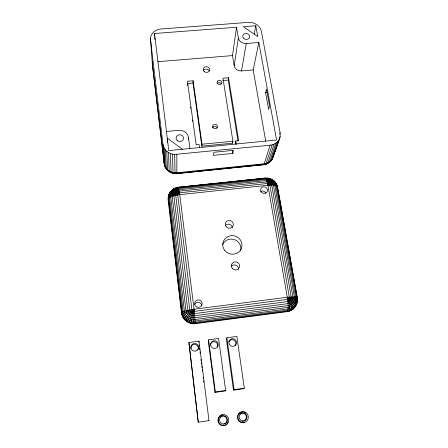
<?xml version="1.0" encoding="UTF-8"?>
<svg xmlns="http://www.w3.org/2000/svg" width="448" height="448" viewBox="0 0 448 448"><rect width="100%" height="100%" fill="white"/><g stroke="black" fill="none" stroke-linecap="round" stroke-linejoin="round"><path stroke-width="0.67" d="M276.282 184.71L276.416 184.055L275.313 182.498L272.378 179.67L268.906 178.282L265.199 178.063L178.478 187.174L174.821 188.177L171.394 190.652L171.287 191.257M188.378 139.339L188.44 137.278A8.719 7.885 3 0 0 178.797 130.301L166.449 131.466M235.609 144.239L235.396 142.912L235.782 140.93L238.672 140.65L228.553 77.756L222.964 78.238L232.893 141.215L232.523 143.192L201.858 146.194L193.01 83.11L193.105 80.791L187.438 81.273L196.157 144.794L199.086 144.508L199.556 147.879M195.3 323.68L287.358 311.646C289.061 307.093 287.767 301.958 287.263 297.265L267.915 185.27C270.794 184.722 274.394 183.322 277.026 185.192L297.136 297.416L297.321 301.862L296.587 304.304L297.321 301.862L297.31 297.752L277.715 187.555C275.962 184.262 271.04 185.265 267.915 185.27L179.749 194.656C177.386 192.914 174.916 190.098 171.752 190.288C169.081 192.73 167.815 196.42 168.134 199.993L181.496 312.995C182.157 319.586 188.765 324.66 195.3 323.68L194.046 309.198L179.749 194.656L178.422 187.398L179.805 187.253M201.858 146.194L202.014 144.222L193.105 80.791M297.125 302.305L297.494 299.813L296.761 298.973L293.093 297.881L287.263 297.265L191.873 309.512L184.436 311.22L182.258 312.155L181.496 312.995M193.138 323.775L194.046 309.198C189.974 310.834 184.901 311.69 181.933 315.095M280.118 136.78L280.146 132.938L261.391 31.287C260.215 25.469 253.977 21.935 248.321 22.4L161.045 28.986C155.478 29.221 149.817 33.936 150.534 39.855L162.966 144.284L164.058 163.195C164.668 169.406 170.727 174.373 176.949 173.606L263.603 164.724C267.092 164.31 270.418 162.243 272.177 159.169L280.118 136.78L273.56 155.831L273.689 154.627M188.91 342.507L198.257 422.246L208.964 420.594L199.013 341.152L188.91 342.507L198.257 422.246M237.933 140.566L228.228 80.086L228.553 77.756M236.527 27.244L238.37 38.069A6.961 5.919 10.8 0 0 246.266 43.484L258.832 42.487L253.204 69.922L241.517 70.913A6.468 5.594 10.7 0 1 234.192 65.822L232.501 55.597L236.527 27.244L154.515 33.494L154.689 36.254M172.81 190.008L173.186 189.106C176.103 189.56 177.822 192.685 179.749 194.656C175.806 195.462 169.854 195.714 168.134 199.993M234.192 65.822L238.37 38.069M190.994 323.49L194.046 309.198C190.176 311.534 185.422 313.326 182.734 317.089M241.517 70.913L246.266 43.484M277.592 188.255L277.026 185.192M164.282 163.979L152.348 64.305L152.522 61.538M254.246 33.981L255.797 25.777L243.342 26.723L257.757 36.551L255.797 25.777M277.099 186.435L277.228 185.758C276.203 182.605 273.734 180.04 270.648 178.875L267.915 185.27C270.463 184.363 273.549 182.269 276.254 183.562L276.416 184.055M232.814 153.406L233.402 150.349L213.87 152.286L213.489 155.333L232.814 153.406L232.316 150.242M188.933 322.834L194.046 309.198L187.538 314.597L183.876 318.914M172.894 189.414L174.821 188.177L175.711 188.602L179.749 194.656C176.585 193.598 172.945 191.951 169.63 193.262L168.392 196.202L169.176 193.754L170.554 191.688C173.841 190.91 176.966 193.211 179.749 194.656L178.058 189.924L176.602 187.527L265.563 178.164L268.996 178.366L267.915 185.27L273.269 182.151L274.809 181.866L275.313 182.498M168.084 198.083C169.921 194.001 176.002 194.835 179.749 194.656C176.271 194.062 172.278 193.161 169.014 194.958L168.773 198.537L182.258 312.155C182.885 318.388 189.129 323.182 195.311 322.258L287.913 310.173C292.488 309.613 296.386 305.9 297.142 301.353C294.515 298.833 290.651 298.217 287.263 297.265C288.467 301.694 290.752 306.6 289.397 311.192L287.358 311.646M198.794 342.149L199.013 341.152M187.023 321.832L189.588 316.49L194.046 309.198L188.479 315.633L185.315 320.51M265.597 92.702L266.515 89.118L269.562 105.924L268.604 109.362L265.597 92.702L266.913 92.585M273.386 156.408L271.751 159.886L268.638 162.87L267.87 162.966M278.645 140.308C276.73 143.125 273.498 144.838 270.144 145.191L264.208 163.8L263.603 164.724L238.364 167.222M208.578 339.825L208.247 340.833L214.945 392.403L225.103 390.942L225.635 390.488L218.607 338.481L208.578 339.825L215.359 391.972L214.945 392.403M272.21 144.81L266.14 163.442L265.406 164.388L263.794 164.567M274.148 144.11L267.954 162.77L267.103 163.761L264.897 164.36M275.901 143.102L269.595 161.818L269.22 162.484L265.821 164.08L176.999 173.337L173.006 173.102L171.097 172.508L170.402 153.507C166.561 151.967 163.481 148.456 162.966 144.284M279.709 134.226L280.146 132.938M277.418 141.82L271.018 160.602L269.965 161.734M279.558 138.611L272.591 158.306M289.397 311.192L293.026 309.254L295.915 305.676C294.683 301.711 290.41 299.594 287.263 297.265L294.498 296.845L296.598 297.147L297.31 297.752M294.51 307.832L295.915 305.676M293.026 309.254L294.734 307.322C293.938 303.1 290.13 300.182 287.263 297.265C290.567 298.99 295.126 300.216 296.789 303.839L295.708 306.169M291.301 310.386C292.309 305.805 289.078 301.308 287.263 297.265C289.727 300.72 292.93 304.321 293.266 308.728L289.682 310.638L287.672 311.086L195.328 323.148C188.871 324.117 182.347 319.11 181.692 312.598L168.23 197.394M226.884 337.764L226.352 338.794L233.492 390.141L243.578 388.69L244.328 388.214L236.852 336.426L226.884 337.764L234.119 389.687L233.492 390.141M169.047 194.404L170.022 192.735M272.177 159.169C270.379 161.823 267.361 163.458 264.208 163.8L177.016 172.726C171.741 173.309 166.102 170.201 164.455 165.032L163.391 146.233M170.139 192.114L170.554 191.688M171.394 190.652L171.752 190.288M175.196 188.227C171.578 189.862 169.109 193.81 169.607 197.803L183.182 311.696C183.764 317.453 189.538 321.877 195.244 321.02L288.075 308.93C293.63 308.347 297.718 302.59 296.598 297.147L276.931 186.334C276.41 183.551 274.602 181.121 272.205 179.648L267.915 185.27L265.961 178.606L265.199 178.063L262.791 178.528M174.602 188.446L176.842 187.628M172.48 154.157L174.653 154.459L175.039 173.65L173.006 173.102L172.48 154.157L170.402 153.507M208.617 420.7L208.964 420.594M215.359 391.972L225.635 390.488M234.119 389.687L244.328 388.214M181.877 187.034L184.643 186.743M186.026 186.598L188.104 186.379M190.176 186.161L192.942 185.87M194.326 185.724L197.092 185.433M199.17 185.214L201.242 184.996M203.319 184.778L205.391 184.565M207.469 184.346L210.235 184.055M211.618 183.91L213.69 183.691M215.768 183.473L218.534 183.182M219.918 183.036L222.684 182.745M224.756 182.526L226.834 182.308M228.906 182.09L230.978 181.871M233.055 181.653L235.127 181.44M237.205 181.222L239.277 181.003M241.354 180.785L244.121 180.494M245.504 180.348L248.27 180.057M250.342 179.838L252.42 179.62M254.492 179.402L257.258 179.11M258.642 178.965L260.719 178.746M176.73 173.09L176.854 173.522L236.981 167.362M174.653 154.459L270.144 145.191M202.014 144.222L232.893 141.215M187.387 83.597L193.01 83.11M222.673 80.562L228.228 80.086M157.679 61.695L232.501 55.597M267.456 178.36L268.996 178.366M173.365 173.314L171.097 172.508M165.318 149.789L166.253 168.381L166.438 169.075L167.625 169.798M267.053 178.024L267.781 180.454L267.915 185.27L272.373 181.244L273.605 180.656L273.952 181.132M270.614 179.122L272.373 179.995M171.186 172.542L167.765 170.464L167.602 169.798L166.762 151.29M182.493 149.257L167.266 138.174L167.44 142.341M176.854 173.522L176.842 154.42M167.765 170.464L170.156 172.021L169.333 171.623L169.204 170.974L168.476 152.544M166.902 169.551L165.194 166.779L164.181 148.086M165.911 168.05L164.455 165.032M152.32 62.63L152.561 63.689M258.832 42.487L276.567 140.028L168.778 150.601L154.515 33.494M277.962 190.316L278.202 191.688M278.449 193.06L278.695 194.438M278.936 195.81L279.546 199.242M279.793 200.62L280.034 201.992M280.28 203.364L280.89 206.797M281.131 208.174L281.378 209.546M281.618 210.918L282.229 214.351M282.475 215.729L282.722 217.101M282.962 218.473L283.573 221.911M283.819 223.283L284.06 224.655M284.67 228.088L284.917 229.466M285.158 230.838L285.404 232.21M286.014 235.642L286.255 237.02M286.502 238.392L286.748 239.764M287.353 243.202L287.599 244.574M287.846 245.946L288.086 247.318M288.333 248.696L288.943 252.129M289.184 253.501L289.43 254.878M289.671 256.25L290.774 262.433M291.015 263.805L291.626 267.238M291.872 268.61L292.113 269.987M292.359 271.359L292.97 274.792M293.21 276.17L293.457 277.542M293.698 278.914L294.308 282.346M294.554 283.724L294.795 285.096M295.406 288.529L295.652 289.901M295.898 291.278L296.139 292.65M296.75 296.083L296.996 297.461M253.204 69.922L265.709 141.098M235.782 140.93L236.314 144.273M232.31 141.814L232.523 143.192M187.477 84.28L187.667 85.658M190.585 106.938L190.77 108.315M192.371 119.986L192.556 121.358M188.44 137.278L189.946 148.523M199.136 344.91L199.31 346.287M199.567 348.354L199.741 349.731M199.998 351.798L200.172 353.175M200.945 359.374L201.118 360.758M201.376 362.824L201.55 364.202M201.807 366.268L201.981 367.646M202.238 369.712L202.412 371.09M203.19 377.294L203.358 378.672M203.622 380.738L203.79 382.116M163.705 159.118L152.348 64.305L150.506 38.102M163.867 160.507L164.198 163.285M154.778 37.638L154.907 39.71M222.656 244.58A9.498 9.122 16.8 0 1 234.366 239.574A9.498 9.122 16.8 0 1 240.615 250.628M231.246 266.392A4.082 3.959 21.8 0 1 238.538 269.382M225.26 225.579A3.993 3.797 13.7 0 1 232.383 227.483M260.562 191.548A3.444 3.198 18.7 0 1 265.793 193.116M194.706 304.399A3.69 3.662 -9.1 0 1 201.729 305.592M217.302 83.373A2.386 2.094 8.5 0 1 221.39 83.966M212.57 127.658A2.453 2.206 8.2 0 1 217.09 127.764M203.286 70.75A3.242 2.817 7.1 0 1 206.276 69.104A3.242 2.817 7.1 0 1 209.261 70.935M244.608 422.262A5.454 5.163 85.8 0 1 237.429 418.012A5.454 5.163 85.8 0 1 243.124 411.83M244.429 412.182A5.454 5.163 85.8 0 1 245.605 412.882M240.061 413.885A4.094 3.875 85.8 0 1 240.929 413.342M241.898 413.056A4.094 3.875 85.8 0 1 246.344 417.071A4.094 3.875 85.8 0 1 242.032 421.17M227.948 422.19A5.482 5.197 -88.8 0 1 222.046 425.522A5.482 5.197 -88.8 0 1 217.935 419.972A5.482 5.197 -88.8 0 1 222.415 414.73M219.951 417.542A4.11 3.898 -88.7 0 1 226.419 417.934A4.11 3.898 -88.7 0 1 223.597 424.088M190.798 348.74A3.842 3.78 -73.8 0 1 195.076 344.428A3.842 3.78 -73.8 0 1 198.044 349.692M210.286 345.055A3.819 3.763 87.6 0 1 214.978 341.863A3.819 3.763 87.6 0 1 217.498 347.01M228.665 342.042A3.808 3.735 73.2 0 1 233.968 340.2A3.808 3.735 73.2 0 1 235.133 345.806M295.854 298.575C295.938 302.915 292.471 306.908 288.148 307.395L195.132 319.486C190.07 320.242 184.957 316.322 184.436 311.22L170.755 197.092C170.139 192.422 174.138 188.143 178.707 187.779L265.961 178.606C270.502 178.086 275.234 181.278 276.041 185.858L295.854 298.575M293.093 297.881C293.143 300.726 290.87 303.335 288.042 303.649L194.785 315.706C191.47 316.198 188.126 313.639 187.779 310.296L173.863 195.838C173.449 192.78 176.075 189.974 179.066 189.734L266.784 180.477C269.763 180.135 272.871 182.23 273.398 185.237L293.093 297.881M294.622 298.206C294.689 301.857 291.771 305.211 288.137 305.62L194.975 317.694C190.725 318.326 186.424 315.039 185.982 310.75L172.189 196.431C171.668 192.506 175.034 188.905 178.875 188.597L266.37 179.385C270.189 178.948 274.176 181.63 274.854 185.483L294.622 298.206M289.352 297.399L288.854 298.738L287.594 299.404L194.309 311.388L192.55 310.828L191.873 309.512L177.705 194.936L178.254 193.396L179.514 192.808L267.568 183.467L269.203 183.971L269.87 185.125L289.352 297.399M291.318 297.612L290.338 300.244L287.857 301.56L194.561 313.578C192.293 313.914 190.002 312.166 189.762 309.882L175.717 195.339C175.437 193.239 177.229 191.313 179.284 191.15L267.187 181.849C269.231 181.614 271.359 183.053 271.718 185.114L291.318 297.612M224.829 250.555A9.671 9.274 16.6 0 0 241.338 248.539A9.671 9.274 16.6 0 0 230.944 235.698A9.671 9.274 16.6 0 0 224.829 250.555M232.266 268.346A4.155 4.026 21.5 0 0 239.355 267.473A4.155 4.026 21.5 0 0 234.903 261.895A4.155 4.026 21.5 0 0 232.266 268.346M226.134 226.654A4.066 3.858 13.7 0 0 233.083 225.854A4.066 3.858 13.7 0 0 228.738 220.489A4.066 3.858 13.7 0 0 226.134 226.654M261.318 191.951A3.506 3.248 18.7 0 0 267.294 191.492A3.506 3.248 18.7 0 0 263.637 186.827A3.506 3.248 18.7 0 0 261.318 191.951M196.829 307.014A3.758 3.73 -6.4 0 0 202.143 303.274A3.758 3.73 -6.4 0 0 196.23 300.586A3.758 3.73 -6.4 0 0 196.829 307.014M243.387 38.046A3.478 2.951 10.8 0 0 249.351 37.839A3.478 2.951 10.8 0 0 245.846 33.488A3.478 2.951 10.8 0 0 243.387 38.046M177.486 140.745A3.735 3.377 3 0 0 183.495 138.634A3.735 3.377 3 0 0 178.41 134.966A3.735 3.377 3 0 0 177.486 140.745M217.571 83.63A2.402 2.106 8.5 0 0 221.682 83.272A2.402 2.106 8.5 0 0 219.134 80.298A2.402 2.106 8.5 0 0 217.571 83.63M213.13 127.803A2.47 2.218 8.2 0 0 217.358 127.394A2.47 2.218 8.2 0 0 214.743 124.281A2.47 2.218 8.2 0 0 213.13 127.803M204.473 71.742A3.259 2.834 7.1 0 0 209.681 70.017A3.259 2.834 7.1 0 0 205.201 66.892A3.259 2.834 7.1 0 0 204.473 71.742M238.963 413.812A5.51 5.214 85.6 0 0 242.57 422.593A5.51 5.214 85.6 0 0 247.94 414.966A5.51 5.214 85.6 0 0 238.963 413.812M239.938 414.506A4.133 3.909 85.6 0 0 242.648 421.086A4.133 3.909 85.6 0 0 246.674 415.369A4.133 3.909 85.6 0 0 239.938 414.506M227.741 423.394A5.538 5.247 -88.9 0 0 224.202 414.568A5.538 5.247 -88.9 0 0 218.725 422.234A5.538 5.247 -88.9 0 0 227.741 423.394M226.626 422.425A4.15 3.937 -88.9 0 0 223.972 415.806A4.15 3.937 -88.9 0 0 219.862 421.551A4.15 3.937 -88.9 0 0 226.626 422.425M197.042 350.381A3.886 3.825 -73.7 0 0 196.218 343.717A3.886 3.825 -73.7 0 0 190.932 347.822A3.886 3.825 -73.7 0 0 197.042 350.381M211.383 342.255A3.864 3.802 87 0 0 213.926 348.432A3.864 3.802 87 0 0 217.924 343.118A3.864 3.802 87 0 0 211.383 342.255M229.219 341.057A3.853 3.78 72.3 0 0 233.279 346.332A3.853 3.78 72.3 0 0 235.704 340.172A3.853 3.78 72.3 0 0 229.219 341.057"/></g></svg>
